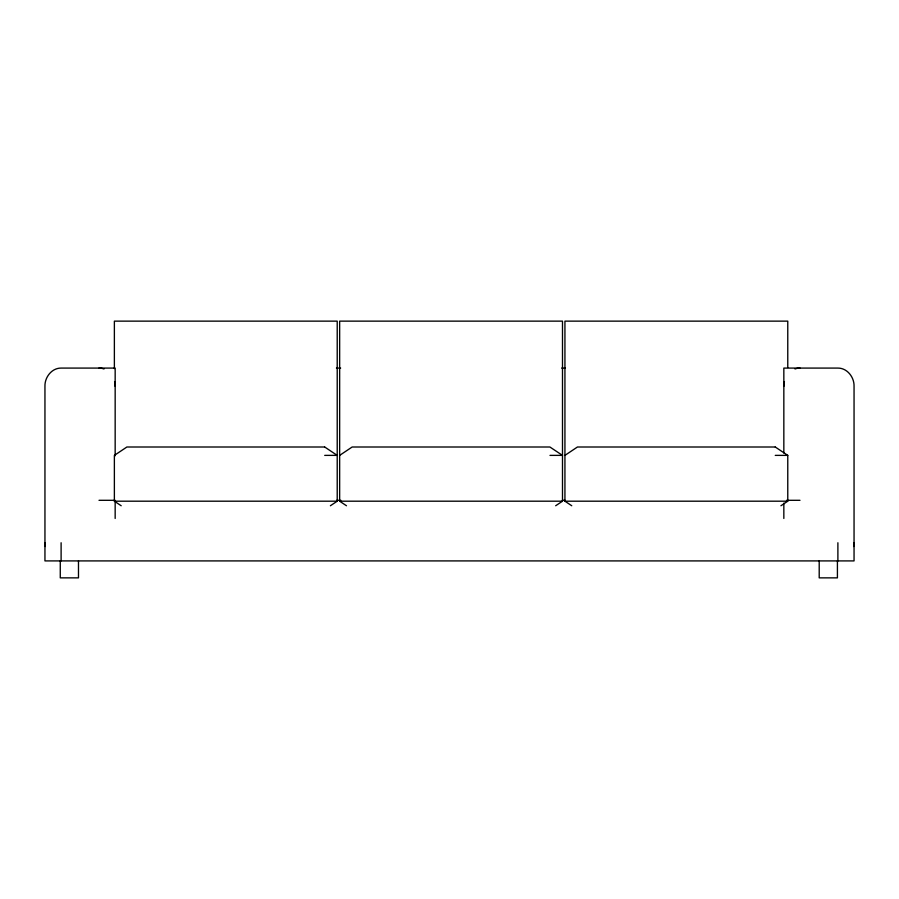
<?xml version="1.0" encoding="UTF-8"?>
<svg xmlns="http://www.w3.org/2000/svg" width="899" height="899" viewBox="0 0 899 899"><rect width="100%" height="100%" fill="white"/><g stroke="black" fill="none" stroke-linecap="round" stroke-linejoin="round"><path stroke-width="1.35" d="M339.653 455.377L352.161 447.005L549.896 447.005L562.493 455.377L549.986 455.377M330.394 505.755L337.215 501.192L337.215 321.134L114.375 321.134L114.375 368.59M564.932 455.377L577.439 447.005L775.163 447.005M555.672 505.755L562.493 501.192L562.493 321.134L339.653 321.134L339.653 501.192L346.475 505.755M780.95 505.755L787.771 501.192L787.771 455.377L775.264 447.005M115.162 455.793L115.162 368.084L61.11 368.084C51.726 367.994 44.669 377.31 44.95 386.244L44.95 560.909L854.05 560.909L854.05 386.244C854.331 377.31 847.274 367.994 837.89 368.084L783.838 368.084L783.838 453.017M336.428 368.084L340.642 368.084M561.661 368.084L565.381 368.084M324.618 447.005L126.883 447.005L114.375 455.377L114.375 501.192L121.196 505.755M324.708 455.377L337.215 455.377L324.708 447.005M775.264 455.377L787.771 455.377M99.002 500.305L115.162 500.305M336.653 500.305L340.856 500.305M562.347 500.305L565.145 500.305M786.524 500.305L799.998 500.305M114.375 501.192L337.215 501.192M339.653 501.192L562.493 501.192M787.771 367.477L787.771 321.134L564.932 321.134L564.932 501.192L787.771 501.192M564.932 501.192L571.753 505.755M837.89 542.749L837.89 560.909M837.419 560.909L837.419 577.866L819.203 577.866L819.203 560.909M783.838 503.103L783.838 518.465M115.162 501.518L115.162 518.465M78.483 560.909L78.483 577.866L60.267 577.866L60.267 560.909M61.11 542.749L61.11 560.909M114.589 381.547A19.16 19.16 0 0 1 115.072 386.244M794.997 368.972A15.171 15.171 0 0 1 799.998 368.028M783.928 386.244A19.16 19.16 0 0 1 784.411 381.547M853.96 542.749A19.16 19.16 0 0 1 853.668 546.513M45.332 546.513A19.16 19.16 0 0 1 45.04 542.749M99.002 368.028A15.171 15.171 0 0 1 104.003 368.972"/></g></svg>
